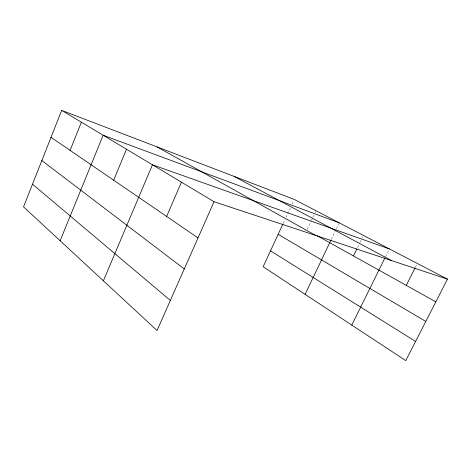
<?xml version="1.0" encoding="UTF-8"?>
<svg xmlns="http://www.w3.org/2000/svg" width="471" height="471" viewBox="0 0 471 471"><rect width="100%" height="100%" fill="white"/><g stroke="black" fill="none" stroke-linecap="round" stroke-linejoin="round"><path stroke-width="0.35" stroke-dasharray="2.35 1.77" d="M283.242 223.319L285.037 219.433M285.944 217.472L290.266 208.123M292.12 204.114L293.663 200.776M307.251 229.348L311.307 220.705M311.619 220.039L312.556 218.049M312.868 217.384L314.74 213.392M315.052 212.727L315.676 211.397M331.319 239.403L335.111 231.444M336.376 228.794L338.902 223.484M357.495 247.593L359.667 243.101M359.979 242.459L361.846 238.609M362.152 237.967L362.776 236.683M385.555 256.618L388.722 250.195M415.351 267.316L416.97 264.09"/><path stroke-width="0.71" d="M61.666 110.379L23.55 206.887L157.043 330.501L214.034 201.718L61.666 110.379L294.281 199.439L447.45 279.138L405.778 360.621L263.154 266.739L282.941 223.966M70.091 150.379L81.389 122.201M60.123 240.752L103.143 135.242L339.22 222.824M113.658 180.193L126.499 149.242M103.373 280.798L152.445 164.797L389.352 248.906M166.628 216.436L181.435 182.177M305.12 294.363L331.001 240.069M353.45 255.936L356.871 248.876M351.819 325.102L384.919 257.908M406.29 285.379L415.028 267.958M214.034 201.718L447.45 279.138M234.134 176.413L391.654 260.628M317.071 235.659L435.834 301.846M157.096 146.917L315.747 235.453M278.155 234.311L425.813 321.44M270.513 250.837L415.593 341.428M51.021 137.332L198.014 237.914M41.848 160.552L184.279 268.959M32.511 184.196L170.349 300.433"/></g></svg>
